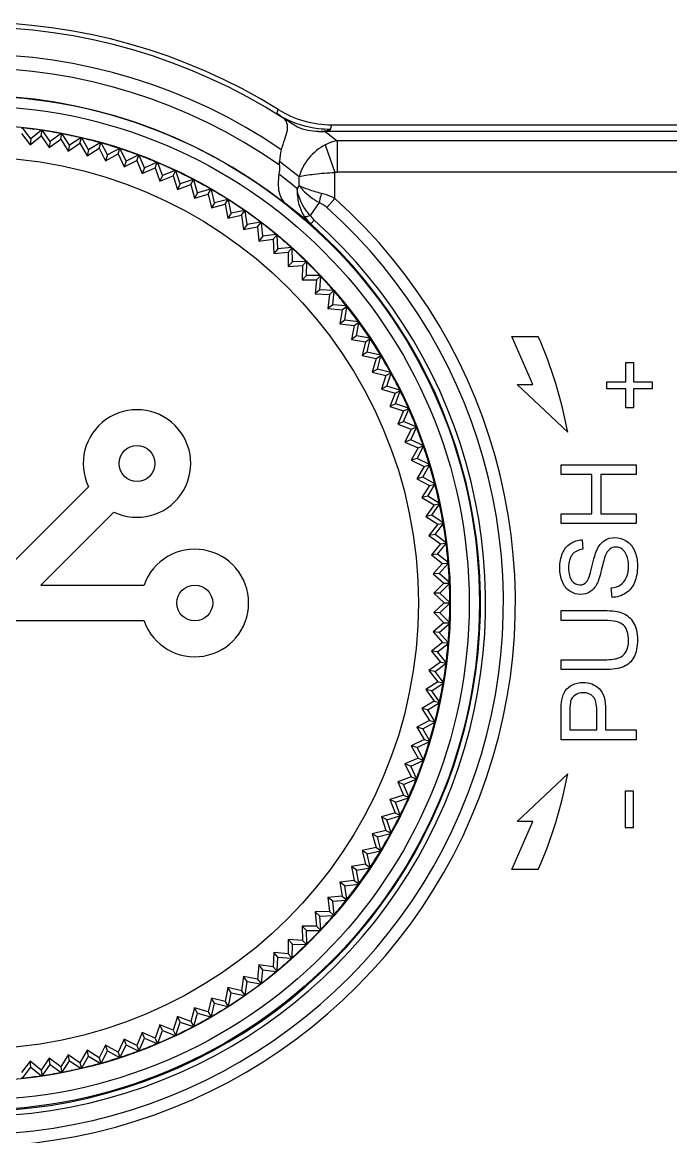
# Model space of a CAD drawing. Header units: millimetres. Extents: x 12659 to 13466, y -343 to 215.
# Drawn here: x 13064.19 to 13083.17, y 85.95 to 118.58 of the extents above; entities that cross this region are included whole.
import ezdxf

# ---------------------------------------------------------------- set-up
doc = ezdxf.new("R2010")
doc.units = ezdxf.units.MM
doc.layers.get('0').update_dxf_attribs({"linetype": 'CONTINUOUS'})

msp = doc.modelspace()

# ---------------------------------------------------------------- linework, layer by layer
at = {"color": 7, "linetype": 'Continuous'}
for p, q in [((13071.639, 115.908), (13071.678, 116.027)), ((13073.217, 115.439), (13073.257, 115.577)), ((13073.257, 115.577), (13104.74, 115.577)), ((13064.167, 115.325), (13064.417, 114.99)), ((13064.181, 115.456), (13064.197, 115.485)), ((13064.439, 115.169), (13064.197, 115.485)), ((13064.417, 114.99), (13064.742, 115.252)), ((13064.439, 115.169), (13064.417, 114.99)), ((13064.752, 115.415), (13064.439, 115.169)), ((13064.742, 115.252), (13064.761, 115.383)), ((13064.742, 115.252), (13064.977, 114.907)), ((13064.752, 115.415), (13064.761, 115.383)), ((13064.761, 115.383), (13064.779, 115.411)), ((13065.007, 115.085), (13064.779, 115.411)), ((13065.33, 115.318), (13065.007, 115.085)), ((13065.313, 115.156), (13065.337, 115.285)), ((13065.33, 115.318), (13065.337, 115.285)), ((13065.337, 115.285), (13065.356, 115.313)), ((13065.571, 114.978), (13065.356, 115.313)), ((13065.903, 115.197), (13065.571, 114.978)), ((13065.903, 115.197), (13065.909, 115.164)), ((13065.909, 115.164), (13065.929, 115.191)), ((13066.129, 114.847), (13065.929, 115.191)), ((13104.541, 115.378), (13073.057, 115.378)), ((13073.057, 115.378), (13073.407, 115.108)), ((13064.977, 114.907), (13065.313, 115.156)), ((13065.007, 115.085), (13064.977, 114.907)), ((13065.313, 115.156), (13065.533, 114.801)), ((13065.533, 114.801), (13065.879, 115.035)), ((13065.571, 114.978), (13065.533, 114.801)), ((13065.879, 115.035), (13065.909, 115.164)), ((13065.879, 115.035), (13066.084, 114.672)), ((13066.084, 114.672), (13066.44, 114.891)), ((13066.129, 114.847), (13066.084, 114.672)), ((13066.471, 115.052), (13066.129, 114.847)), ((13066.44, 114.891), (13066.475, 115.018)), ((13066.44, 114.891), (13066.63, 114.519)), ((13066.471, 115.052), (13066.475, 115.018)), ((13066.475, 115.018), (13066.496, 115.044)), ((13066.682, 114.692), (13066.496, 115.044)), ((13067.032, 114.883), (13066.682, 114.692)), ((13066.994, 114.724), (13067.035, 114.849)), ((13067.032, 114.883), (13067.035, 114.849)), ((13067.035, 114.849), (13067.057, 114.875)), ((13067.228, 114.515), (13067.057, 114.875)), ((13073.062, 114.991), (13073.339, 114.183)), ((13073.407, 115.108), (13073.407, 114.194)), ((13104.565, 115.108), (13073.407, 115.108)), ((13066.63, 114.519), (13066.994, 114.724)), ((13066.682, 114.692), (13066.63, 114.519)), ((13066.994, 114.724), (13067.168, 114.344)), ((13067.168, 114.344), (13067.541, 114.534)), ((13067.228, 114.515), (13067.168, 114.344)), ((13067.585, 114.691), (13067.228, 114.515)), ((13067.541, 114.534), (13067.587, 114.657)), ((13067.541, 114.534), (13067.699, 114.147)), ((13067.585, 114.691), (13067.587, 114.657)), ((13067.587, 114.657), (13067.61, 114.681)), ((13067.766, 114.315), (13067.61, 114.681)), ((13067.699, 114.147), (13068.079, 114.32)), ((13067.766, 114.315), (13067.699, 114.147)), ((13068.13, 114.475), (13067.766, 114.315)), ((13068.079, 114.32), (13068.13, 114.442)), ((13068.079, 114.32), (13068.221, 113.928)), ((13068.13, 114.475), (13068.13, 114.442)), ((13068.13, 114.442), (13068.154, 114.465)), ((13068.295, 114.093), (13068.154, 114.465)), ((13068.665, 114.238), (13068.295, 114.093)), ((13068.608, 114.085), (13068.664, 114.204)), ((13068.665, 114.238), (13068.664, 114.204)), ((13068.664, 114.204), (13068.689, 114.226)), ((13068.814, 113.848), (13068.689, 114.226)), ((13071.722, 114.39), (13071.722, 114.51)), ((13071.722, 114.51), (13072.3, 114.064)), ((13104.565, 114.194), (13073.407, 114.194)), ((13068.295, 114.093), (13068.221, 113.928)), ((13068.221, 113.928), (13068.608, 114.085)), ((13068.608, 114.085), (13068.733, 113.686)), ((13069.19, 113.978), (13068.814, 113.848)), ((13069.127, 113.828), (13069.188, 113.944)), ((13069.19, 113.978), (13069.188, 113.944)), ((13069.188, 113.944), (13069.214, 113.965)), ((13069.322, 113.583), (13069.214, 113.965)), ((13072.3, 113.801), (13072.3, 114.064)), ((13073.339, 113.42), (13073.339, 114.183)), ((13068.814, 113.848), (13068.733, 113.686)), ((13068.733, 113.686), (13069.127, 113.828)), ((13069.127, 113.828), (13069.235, 113.424)), ((13069.322, 113.583), (13069.235, 113.424)), ((13069.235, 113.424), (13069.634, 113.549)), ((13069.704, 113.696), (13069.322, 113.583)), ((13069.634, 113.549), (13069.7, 113.663)), ((13069.634, 113.549), (13069.726, 113.141)), ((13069.704, 113.696), (13069.7, 113.663)), ((13069.7, 113.663), (13069.727, 113.683)), ((13069.819, 113.296), (13069.727, 113.683)), ((13072.3, 113.801), (13072.235, 113.707)), ((13069.819, 113.296), (13069.726, 113.141)), ((13069.726, 113.141), (13070.129, 113.249)), ((13070.205, 113.393), (13069.819, 113.296)), ((13070.129, 113.249), (13070.2, 113.36)), ((13070.129, 113.249), (13070.204, 112.838)), ((13070.205, 113.393), (13070.2, 113.36)), ((13070.2, 113.36), (13070.228, 113.379)), ((13070.304, 112.988), (13070.228, 113.379)), ((13072.882, 113.304), (13072.617, 112.92)), ((13073.339, 113.42), (13073.105, 113.159)), ((13070.304, 112.988), (13070.204, 112.838)), ((13070.204, 112.838), (13070.612, 112.928)), ((13070.693, 113.069), (13070.304, 112.988)), ((13070.612, 112.928), (13070.687, 113.037)), ((13070.612, 112.928), (13070.669, 112.514)), ((13070.693, 113.069), (13070.687, 113.037)), ((13070.687, 113.037), (13070.715, 113.054)), ((13070.775, 112.661), (13070.715, 113.054)), ((13070.775, 112.661), (13070.669, 112.514)), ((13070.669, 112.514), (13071.08, 112.588)), ((13071.168, 112.725), (13070.775, 112.661)), ((13071.08, 112.588), (13071.16, 112.693)), ((13071.08, 112.588), (13071.12, 112.172)), ((13071.168, 112.725), (13071.16, 112.693)), ((13071.16, 112.693), (13071.189, 112.709)), ((13071.232, 112.314), (13071.189, 112.709)), ((13072.74, 112.785), (13072.64, 112.673)), ((13071.232, 112.314), (13071.12, 112.172)), ((13071.627, 112.362), (13071.232, 112.314)), ((13071.534, 112.228), (13071.618, 112.33)), ((13071.627, 112.362), (13071.618, 112.33)), ((13071.618, 112.33), (13071.648, 112.345)), ((13071.674, 111.948), (13071.648, 112.345)), ((13071.12, 112.172), (13071.534, 112.228)), ((13071.534, 112.228), (13071.556, 111.811)), ((13071.674, 111.948), (13071.556, 111.811)), ((13072.071, 111.98), (13071.674, 111.948)), ((13071.972, 111.85), (13072.06, 111.948)), ((13072.071, 111.98), (13072.06, 111.948)), ((13072.06, 111.948), (13072.091, 111.962)), ((13072.101, 111.564), (13072.091, 111.962)), ((13071.556, 111.811), (13071.972, 111.85)), ((13071.972, 111.85), (13071.977, 111.432)), ((13072.498, 111.579), (13072.101, 111.564)), ((13072.498, 111.579), (13072.486, 111.548)), ((13072.101, 111.564), (13071.977, 111.432)), ((13071.977, 111.432), (13072.394, 111.454)), ((13072.394, 111.454), (13072.381, 111.036)), ((13072.394, 111.454), (13072.486, 111.548)), ((13072.486, 111.548), (13072.517, 111.561)), ((13072.511, 111.163), (13072.517, 111.561)), ((13072.511, 111.163), (13072.381, 111.036)), ((13072.381, 111.036), (13072.799, 111.04)), ((13072.909, 111.161), (13072.511, 111.163)), ((13072.799, 111.04), (13072.769, 110.623)), ((13072.799, 111.04), (13072.895, 111.13)), ((13072.909, 111.161), (13072.895, 111.13)), ((13072.895, 111.13), (13072.927, 111.142)), ((13072.903, 110.744), (13072.927, 111.142)), ((13072.903, 110.744), (13072.769, 110.623)), ((13072.769, 110.623), (13073.187, 110.61)), ((13073.301, 110.726), (13072.903, 110.744)), ((13073.187, 110.61), (13073.139, 110.195)), ((13073.187, 110.61), (13073.286, 110.696)), ((13073.278, 110.31), (13073.318, 110.706)), ((13073.301, 110.726), (13073.286, 110.696)), ((13073.286, 110.696), (13073.318, 110.706)), ((13073.278, 110.31), (13073.139, 110.195)), ((13073.675, 110.275), (13073.278, 110.31)), ((13073.675, 110.275), (13073.659, 110.245)), ((13073.139, 110.195), (13073.556, 110.164)), ((13073.556, 110.164), (13073.491, 109.751)), ((13073.556, 110.164), (13073.659, 110.245)), ((13073.635, 109.86), (13073.691, 110.254)), ((13073.659, 110.245), (13073.691, 110.254)), ((13073.635, 109.86), (13073.491, 109.751)), ((13073.491, 109.751), (13073.906, 109.702)), ((13074.029, 109.809), (13073.635, 109.86)), ((13073.906, 109.702), (13073.824, 109.293)), ((13073.906, 109.702), (13074.012, 109.78)), ((13073.972, 109.396), (13074.045, 109.787)), ((13074.029, 109.809), (13074.012, 109.78)), ((13074.012, 109.78), (13074.045, 109.787)), ((13073.972, 109.396), (13073.824, 109.293)), ((13074.364, 109.328), (13073.972, 109.396)), ((13074.236, 109.227), (13074.346, 109.3)), ((13074.29, 108.918), (13074.379, 109.306)), ((13074.364, 109.328), (13074.346, 109.3)), ((13074.346, 109.3), (13074.379, 109.306)), ((13078.524, 109.38), (13079.298, 109.377)), ((13079.134, 107.977), (13078.524, 109.38)), ((13073.824, 109.293), (13074.236, 109.227)), ((13074.236, 109.227), (13074.137, 108.821)), ((13074.29, 108.918), (13074.137, 108.821)), ((13074.137, 108.821), (13074.546, 108.738)), ((13074.679, 108.834), (13074.29, 108.918)), ((13074.546, 108.738), (13074.43, 108.337)), ((13074.546, 108.738), (13074.659, 108.806)), ((13074.587, 108.427), (13074.692, 108.811)), ((13074.679, 108.834), (13074.659, 108.806)), ((13074.659, 108.806), (13074.692, 108.811)), ((13074.587, 108.427), (13074.43, 108.337)), ((13074.43, 108.337), (13074.836, 108.237)), ((13074.972, 108.327), (13074.587, 108.427)), ((13074.972, 108.327), (13074.951, 108.3)), ((13081.856, 108.05), (13081.856, 108.616)), ((13081.856, 108.616), (13082.085, 108.616)), ((13082.085, 108.616), (13082.085, 108.05)), ((13074.836, 108.237), (13074.703, 107.841)), ((13074.836, 108.237), (13074.951, 108.3)), ((13074.863, 107.924), (13074.985, 108.303)), ((13074.951, 108.3), (13074.985, 108.303)), ((13081.304, 107.844), (13081.304, 108.05)), ((13081.304, 108.05), (13081.856, 108.05)), ((13082.085, 108.05), (13082.627, 108.05)), ((13082.627, 108.05), (13082.627, 107.844)), ((13074.863, 107.924), (13074.703, 107.841)), ((13074.703, 107.841), (13075.104, 107.724)), ((13075.244, 107.808), (13074.863, 107.924)), ((13075.104, 107.724), (13074.955, 107.333)), ((13075.104, 107.724), (13075.222, 107.782)), ((13075.118, 107.41), (13075.256, 107.784)), ((13075.244, 107.808), (13075.222, 107.782)), ((13075.222, 107.782), (13075.256, 107.784)), ((13078.681, 107.977), (13079.134, 107.977)), ((13080.158, 106.577), (13078.681, 107.977)), ((13081.856, 107.844), (13081.304, 107.844)), ((13081.856, 107.293), (13081.856, 107.844)), ((13082.085, 107.844), (13082.085, 107.293)), ((13082.627, 107.844), (13082.085, 107.844)), ((13075.118, 107.41), (13074.955, 107.333)), ((13075.494, 107.278), (13075.118, 107.41)), ((13074.955, 107.333), (13075.351, 107.2)), ((13075.351, 107.2), (13075.185, 106.816)), ((13075.351, 107.2), (13075.471, 107.253)), ((13075.352, 106.886), (13075.505, 107.254)), ((13075.494, 107.278), (13075.471, 107.253)), ((13075.471, 107.253), (13075.505, 107.254)), ((13082.085, 107.293), (13081.856, 107.293)), ((13075.352, 106.886), (13075.185, 106.816)), ((13075.185, 106.816), (13075.575, 106.666)), ((13075.721, 106.738), (13075.352, 106.886)), ((13075.563, 106.353), (13075.731, 106.713)), ((13075.575, 106.666), (13075.698, 106.714)), ((13075.721, 106.738), (13075.698, 106.714)), ((13075.698, 106.714), (13075.731, 106.713)), ((13075.575, 106.666), (13075.394, 106.29)), ((13075.563, 106.353), (13075.394, 106.29)), ((13075.394, 106.29), (13075.777, 106.123)), ((13075.926, 106.189), (13075.563, 106.353)), ((13075.777, 106.123), (13075.58, 105.755)), ((13075.752, 105.811), (13075.935, 106.164)), ((13075.777, 106.123), (13075.901, 106.167)), ((13075.926, 106.189), (13075.901, 106.167)), ((13075.901, 106.167), (13075.935, 106.164)), ((13075.752, 105.811), (13075.58, 105.755)), ((13075.58, 105.755), (13075.956, 105.573)), ((13076.108, 105.632), (13075.752, 105.811)), ((13075.956, 105.573), (13075.743, 105.213)), ((13075.918, 105.261), (13076.115, 105.607)), ((13075.956, 105.573), (13076.082, 105.611)), ((13076.108, 105.632), (13076.082, 105.611)), ((13076.082, 105.611), (13076.115, 105.607)), ((13079.965, 105.335), (13079.965, 105.626)), ((13079.965, 105.626), (13082.165, 105.626)), ((13082.165, 105.626), (13082.165, 105.335)), ((13075.918, 105.261), (13075.743, 105.213)), ((13075.743, 105.213), (13076.111, 105.015)), ((13076.266, 105.068), (13075.918, 105.261)), ((13076.266, 105.068), (13076.239, 105.048)), ((13080.868, 105.335), (13079.965, 105.335)), ((13080.868, 104.191), (13080.868, 105.335)), ((13081.128, 105.335), (13081.128, 104.191)), ((13082.165, 105.335), (13081.128, 105.335)), ((13066.127, 104.982), (13063.99, 102.845)), ((13076.111, 105.015), (13075.884, 104.664)), ((13076.06, 104.706), (13076.272, 105.043)), ((13076.111, 105.015), (13076.239, 105.048)), ((13076.239, 105.048), (13076.272, 105.043)), ((13076.06, 104.706), (13075.884, 104.664)), ((13075.884, 104.664), (13076.244, 104.451)), ((13076.244, 104.451), (13076.002, 104.11)), ((13076.4, 104.498), (13076.06, 104.706)), ((13076.18, 104.144), (13076.405, 104.472)), ((13076.244, 104.451), (13076.373, 104.479)), ((13076.4, 104.498), (13076.373, 104.479)), ((13076.373, 104.479), (13076.405, 104.472)), ((13066.87, 104.239), (13064.732, 102.102)), ((13076.18, 104.144), (13076.002, 104.11)), ((13076.002, 104.11), (13076.352, 103.882)), ((13076.51, 103.923), (13076.18, 104.144)), ((13079.965, 103.9), (13079.965, 104.191)), ((13079.965, 104.191), (13080.868, 104.191)), ((13081.128, 104.191), (13082.165, 104.191)), ((13082.165, 104.191), (13082.165, 103.9)), ((13076.352, 103.882), (13076.096, 103.552)), ((13076.275, 103.578), (13076.515, 103.897)), ((13076.352, 103.882), (13076.482, 103.904)), ((13076.51, 103.923), (13076.482, 103.904)), ((13076.482, 103.904), (13076.515, 103.897)), ((13082.165, 103.9), (13079.965, 103.9)), ((13076.275, 103.578), (13076.096, 103.552)), ((13076.096, 103.552), (13076.437, 103.31)), ((13076.596, 103.343), (13076.275, 103.578)), ((13080.584, 103.427), (13080.605, 103.148)), ((13076.437, 103.31), (13076.167, 102.99)), ((13076.347, 103.009), (13076.6, 103.317)), ((13076.437, 103.31), (13076.568, 103.326)), ((13076.596, 103.343), (13076.568, 103.326)), ((13076.568, 103.326), (13076.6, 103.317)), ((13076.347, 103.009), (13076.167, 102.99)), ((13076.167, 102.99), (13076.497, 102.734)), ((13076.658, 102.761), (13076.347, 103.009)), ((13076.497, 102.734), (13076.215, 102.426)), ((13076.395, 102.437), (13076.66, 102.734)), ((13076.497, 102.734), (13076.629, 102.745)), ((13076.658, 102.761), (13076.629, 102.745)), ((13076.629, 102.745), (13076.66, 102.734)), ((13076.395, 102.437), (13076.215, 102.426)), ((13076.215, 102.426), (13076.534, 102.156)), ((13076.534, 102.156), (13076.239, 101.86)), ((13076.696, 102.176), (13076.395, 102.437)), ((13076.419, 101.864), (13076.697, 102.15)), ((13076.534, 102.156), (13076.665, 102.162)), ((13076.696, 102.176), (13076.665, 102.162)), ((13076.665, 102.162), (13076.697, 102.15)), ((13064.732, 102.102), (13067.755, 102.102)), ((13076.419, 101.864), (13076.239, 101.86)), ((13076.239, 101.86), (13076.546, 101.577)), ((13076.722, 101.577), (13076.419, 101.864)), ((13081.458, 101.742), (13081.434, 102.017)), ((13076.546, 101.577), (13076.239, 101.294)), ((13076.419, 101.29), (13076.722, 101.577)), ((13076.546, 101.577), (13076.722, 101.577)), ((13076.419, 101.29), (13076.239, 101.294)), ((13076.239, 101.294), (13076.534, 100.998)), ((13076.697, 101.005), (13076.419, 101.29)), ((13079.965, 101.065), (13079.965, 101.357)), ((13079.965, 101.357), (13081.236, 101.357)), ((13067.755, 101.052), (13063.99, 101.052)), ((13076.534, 100.998), (13076.215, 100.728)), ((13076.395, 100.717), (13076.696, 100.978)), ((13076.534, 100.998), (13076.665, 100.993)), ((13076.697, 101.005), (13076.665, 100.993)), ((13076.665, 100.993), (13076.696, 100.978)), ((13081.234, 101.065), (13079.965, 101.065)), ((13076.395, 100.717), (13076.215, 100.728)), ((13076.215, 100.728), (13076.497, 100.42)), ((13076.66, 100.42), (13076.395, 100.717)), ((13076.497, 100.42), (13076.167, 100.164)), ((13076.347, 100.145), (13076.167, 100.164)), ((13076.167, 100.164), (13076.437, 99.845)), ((13076.347, 100.145), (13076.658, 100.394)), ((13076.497, 100.42), (13076.629, 100.409)), ((13076.66, 100.42), (13076.629, 100.409)), ((13076.629, 100.409), (13076.658, 100.394)), ((13076.437, 99.845), (13076.096, 99.602)), ((13076.6, 99.837), (13076.347, 100.145)), ((13076.437, 99.845), (13076.568, 99.828)), ((13076.6, 99.837), (13076.568, 99.828)), ((13079.965, 99.626), (13079.965, 99.917)), ((13079.965, 99.917), (13081.234, 99.917)), ((13076.275, 99.576), (13076.096, 99.602)), ((13076.096, 99.602), (13076.352, 99.272)), ((13076.275, 99.576), (13076.596, 99.811)), ((13076.515, 99.258), (13076.275, 99.576)), ((13076.568, 99.828), (13076.596, 99.811)), ((13081.236, 99.626), (13079.965, 99.626)), ((13076.352, 99.272), (13076.002, 99.044)), ((13076.18, 99.01), (13076.51, 99.232)), ((13076.352, 99.272), (13076.482, 99.25)), ((13076.515, 99.258), (13076.482, 99.25)), ((13076.482, 99.25), (13076.51, 99.232)), ((13076.18, 99.01), (13076.002, 99.044)), ((13076.002, 99.044), (13076.244, 98.703)), ((13076.405, 98.682), (13076.18, 99.01)), ((13076.244, 98.703), (13075.884, 98.49)), ((13076.06, 98.449), (13076.4, 98.656)), ((13076.244, 98.703), (13076.373, 98.676)), ((13076.405, 98.682), (13076.373, 98.676)), ((13076.373, 98.676), (13076.4, 98.656)), ((13076.06, 98.449), (13075.884, 98.49)), ((13075.884, 98.49), (13076.111, 98.139)), ((13076.272, 98.112), (13076.06, 98.449)), ((13079.965, 97.572), (13079.965, 98.402)), ((13080.224, 98.426), (13080.224, 97.863)), ((13081.01, 97.863), (13081.01, 98.432)), ((13081.27, 98.427), (13081.27, 97.863)), ((13076.111, 98.139), (13075.743, 97.942)), ((13075.918, 97.893), (13075.743, 97.942)), ((13075.743, 97.942), (13075.956, 97.582)), ((13075.918, 97.893), (13076.266, 98.086)), ((13076.115, 97.547), (13075.918, 97.893)), ((13076.111, 98.139), (13076.239, 98.107)), ((13076.272, 98.112), (13076.239, 98.107)), ((13076.239, 98.107), (13076.266, 98.086)), ((13075.956, 97.582), (13075.58, 97.399)), ((13075.956, 97.582), (13076.082, 97.544)), ((13082.165, 97.572), (13079.965, 97.572)), ((13080.224, 97.863), (13081.01, 97.863)), ((13081.27, 97.863), (13082.165, 97.863)), ((13082.165, 97.863), (13082.165, 97.572)), ((13075.752, 97.344), (13075.58, 97.399)), ((13075.58, 97.399), (13075.777, 97.031)), ((13075.752, 97.344), (13076.108, 97.522)), ((13075.935, 96.99), (13075.752, 97.344)), ((13076.115, 97.547), (13076.082, 97.544)), ((13076.082, 97.544), (13076.108, 97.522)), ((13075.777, 97.031), (13075.394, 96.865)), ((13075.563, 96.802), (13075.926, 96.965)), ((13075.777, 97.031), (13075.901, 96.988)), ((13075.935, 96.99), (13075.901, 96.988)), ((13075.901, 96.988), (13075.926, 96.965)), ((13075.563, 96.802), (13075.394, 96.865)), ((13075.394, 96.865), (13075.575, 96.488)), ((13075.731, 96.441), (13075.563, 96.802)), ((13078.681, 95.177), (13080.158, 96.577)), ((13075.575, 96.488), (13075.185, 96.338)), ((13075.352, 96.268), (13075.185, 96.338)), ((13075.185, 96.338), (13075.351, 95.955)), ((13075.352, 96.268), (13075.721, 96.416)), ((13075.505, 95.901), (13075.352, 96.268)), ((13075.575, 96.488), (13075.698, 96.44)), ((13075.731, 96.441), (13075.698, 96.44)), ((13075.698, 96.44), (13075.721, 96.416)), ((13075.351, 95.955), (13074.955, 95.821)), ((13075.351, 95.955), (13075.471, 95.901)), ((13081.844, 96.064), (13081.844, 95.002)), ((13082.083, 96.064), (13081.844, 96.064)), ((13082.083, 95.002), (13082.083, 96.064)), ((13075.118, 95.744), (13074.955, 95.821)), ((13074.955, 95.821), (13075.104, 95.431)), ((13075.118, 95.744), (13075.494, 95.876)), ((13075.256, 95.37), (13075.118, 95.744)), ((13075.505, 95.901), (13075.471, 95.901)), ((13075.471, 95.901), (13075.494, 95.876)), ((13075.104, 95.431), (13074.703, 95.314)), ((13074.863, 95.23), (13074.703, 95.314)), ((13074.703, 95.314), (13074.836, 94.918)), ((13074.863, 95.23), (13075.244, 95.347)), ((13075.104, 95.431), (13075.222, 95.372)), ((13075.256, 95.37), (13075.222, 95.372)), ((13075.222, 95.372), (13075.244, 95.347)), ((13074.985, 94.851), (13074.863, 95.23)), ((13078.524, 93.774), (13079.134, 95.177)), ((13079.134, 95.177), (13078.681, 95.177)), ((13081.844, 95.002), (13082.083, 95.002)), ((13074.836, 94.918), (13074.43, 94.818)), ((13074.587, 94.727), (13074.43, 94.818)), ((13074.43, 94.818), (13074.546, 94.416)), ((13074.587, 94.727), (13074.972, 94.828)), ((13074.692, 94.343), (13074.587, 94.727)), ((13074.836, 94.918), (13074.951, 94.854)), ((13074.985, 94.851), (13074.951, 94.854)), ((13074.951, 94.854), (13074.972, 94.828)), ((13074.546, 94.416), (13074.137, 94.333)), ((13074.29, 94.236), (13074.137, 94.333)), ((13074.137, 94.333), (13074.236, 93.927)), ((13074.29, 94.236), (13074.679, 94.321)), ((13074.546, 94.416), (13074.659, 94.348)), ((13074.692, 94.343), (13074.659, 94.348)), ((13074.659, 94.348), (13074.679, 94.321)), ((13074.379, 93.848), (13074.29, 94.236)), ((13074.236, 93.927), (13073.824, 93.862)), ((13073.972, 93.758), (13073.824, 93.862)), ((13073.824, 93.862), (13073.906, 93.452)), ((13073.972, 93.758), (13074.364, 93.826)), ((13074.045, 93.367), (13073.972, 93.758)), ((13074.236, 93.927), (13074.346, 93.854)), ((13074.379, 93.848), (13074.346, 93.854)), ((13074.346, 93.854), (13074.364, 93.826)), ((13079.298, 93.777), (13078.524, 93.774)), ((13073.906, 93.452), (13073.491, 93.403)), ((13073.635, 93.294), (13073.491, 93.403)), ((13073.491, 93.403), (13073.556, 92.991)), ((13073.635, 93.294), (13074.029, 93.346)), ((13073.906, 93.452), (13074.012, 93.374)), ((13074.045, 93.367), (13074.012, 93.374)), ((13074.012, 93.374), (13074.029, 93.346)), ((13073.556, 92.991), (13073.139, 92.96)), ((13073.556, 92.991), (13073.659, 92.909)), ((13073.691, 92.9), (13073.635, 93.294)), ((13073.278, 92.844), (13073.139, 92.96)), ((13073.139, 92.96), (13073.187, 92.545)), ((13073.278, 92.844), (13073.675, 92.879)), ((13073.318, 92.448), (13073.278, 92.844)), ((13073.691, 92.9), (13073.659, 92.909)), ((13073.659, 92.909), (13073.675, 92.879)), ((13073.187, 92.545), (13072.769, 92.531)), ((13072.903, 92.41), (13072.769, 92.531)), ((13072.769, 92.531), (13072.799, 92.114)), ((13072.903, 92.41), (13073.301, 92.428)), ((13072.927, 92.013), (13072.903, 92.41)), ((13073.187, 92.545), (13073.286, 92.458)), ((13073.318, 92.448), (13073.286, 92.458)), ((13073.286, 92.458), (13073.301, 92.428)), ((13072.511, 91.992), (13072.381, 92.118)), ((13072.799, 92.114), (13072.381, 92.118)), ((13072.381, 92.118), (13072.394, 91.701)), ((13072.799, 92.114), (13072.895, 92.024)), ((13072.927, 92.013), (13072.895, 92.024)), ((13072.895, 92.024), (13072.909, 91.993)), ((13071.977, 91.722), (13071.972, 91.304)), ((13072.101, 91.59), (13071.977, 91.722)), ((13072.394, 91.701), (13071.977, 91.722)), ((13072.394, 91.701), (13072.486, 91.606)), ((13072.511, 91.992), (13072.909, 91.993)), ((13072.517, 91.594), (13072.511, 91.992)), ((13072.091, 91.192), (13072.101, 91.59)), ((13072.101, 91.59), (13072.498, 91.575)), ((13072.517, 91.594), (13072.486, 91.606)), ((13072.486, 91.606), (13072.498, 91.575)), ((13071.556, 91.343), (13071.534, 90.926)), ((13071.674, 91.206), (13071.556, 91.343)), ((13071.972, 91.304), (13071.556, 91.343)), ((13071.648, 90.809), (13071.674, 91.206)), ((13071.674, 91.206), (13072.071, 91.175)), ((13071.972, 91.304), (13072.06, 91.206)), ((13072.091, 91.192), (13072.06, 91.206)), ((13072.06, 91.206), (13072.071, 91.175)), ((13071.12, 90.982), (13071.08, 90.566)), ((13071.232, 90.841), (13071.12, 90.982)), ((13071.534, 90.926), (13071.12, 90.982)), ((13071.189, 90.445), (13071.232, 90.841)), ((13071.232, 90.841), (13071.627, 90.792)), ((13071.534, 90.926), (13071.618, 90.824)), ((13071.648, 90.809), (13071.618, 90.824)), ((13071.618, 90.824), (13071.627, 90.792)), ((13070.669, 90.64), (13070.612, 90.226)), ((13070.775, 90.494), (13070.669, 90.64)), ((13071.08, 90.566), (13070.669, 90.64)), ((13070.715, 90.1), (13070.775, 90.494)), ((13070.775, 90.494), (13071.168, 90.429)), ((13071.08, 90.566), (13071.16, 90.461)), ((13071.189, 90.445), (13071.16, 90.461)), ((13071.16, 90.461), (13071.168, 90.429)), ((13070.204, 90.317), (13070.129, 89.906)), ((13070.304, 90.166), (13070.204, 90.317)), ((13070.612, 90.226), (13070.204, 90.317)), ((13070.228, 89.775), (13070.304, 90.166)), ((13070.304, 90.166), (13070.693, 90.085)), ((13070.612, 90.226), (13070.687, 90.118)), ((13070.715, 90.1), (13070.687, 90.118)), ((13070.687, 90.118), (13070.693, 90.085)), ((13069.235, 89.73), (13069.127, 89.327)), ((13069.322, 89.572), (13069.235, 89.73)), ((13069.634, 89.606), (13069.235, 89.73)), ((13069.726, 90.013), (13069.634, 89.606)), ((13069.819, 89.859), (13069.726, 90.013)), ((13070.129, 89.906), (13069.726, 90.013)), ((13069.727, 89.471), (13069.819, 89.859)), ((13069.819, 89.859), (13070.205, 89.761)), ((13070.129, 89.906), (13070.2, 89.794)), ((13070.228, 89.775), (13070.2, 89.794)), ((13070.2, 89.794), (13070.205, 89.761)), ((13068.733, 89.468), (13068.608, 89.069)), ((13068.814, 89.306), (13068.733, 89.468)), ((13069.127, 89.327), (13068.733, 89.468)), ((13069.214, 89.189), (13069.322, 89.572)), ((13069.322, 89.572), (13069.704, 89.458)), ((13069.634, 89.606), (13069.7, 89.491)), ((13069.727, 89.471), (13069.7, 89.491)), ((13069.7, 89.491), (13069.704, 89.458)), ((13068.221, 89.227), (13068.079, 88.834)), ((13068.295, 89.062), (13068.221, 89.227)), ((13068.608, 89.069), (13068.221, 89.227)), ((13068.608, 89.069), (13068.664, 88.95)), ((13068.689, 88.928), (13068.814, 89.306)), ((13068.814, 89.306), (13069.19, 89.177)), ((13069.127, 89.327), (13069.188, 89.21)), ((13069.188, 89.21), (13069.19, 89.177)), ((13069.214, 89.189), (13069.188, 89.21)), ((13067.168, 88.81), (13066.994, 88.43)), ((13067.228, 88.639), (13067.168, 88.81)), ((13067.541, 88.621), (13067.168, 88.81)), ((13067.699, 89.007), (13067.541, 88.621)), ((13067.61, 88.473), (13067.766, 88.839)), ((13067.766, 88.839), (13067.699, 89.007)), ((13068.079, 88.834), (13067.699, 89.007)), ((13067.766, 88.839), (13068.13, 88.679)), ((13068.079, 88.834), (13068.13, 88.712)), ((13068.154, 88.689), (13068.295, 89.062)), ((13068.295, 89.062), (13068.665, 88.917)), ((13068.664, 88.95), (13068.665, 88.917)), ((13068.689, 88.928), (13068.664, 88.95)), ((13066.084, 88.483), (13065.879, 88.119)), ((13066.129, 88.308), (13066.084, 88.483)), ((13066.44, 88.263), (13066.084, 88.483)), ((13066.63, 88.635), (13066.44, 88.263)), ((13066.496, 88.11), (13066.682, 88.462)), ((13066.682, 88.462), (13066.63, 88.635)), ((13066.994, 88.43), (13066.63, 88.635)), ((13066.682, 88.462), (13067.032, 88.272)), ((13066.994, 88.43), (13067.035, 88.305)), ((13067.057, 88.28), (13067.228, 88.639)), ((13067.228, 88.639), (13067.585, 88.464)), ((13067.541, 88.621), (13067.587, 88.497)), ((13067.587, 88.497), (13067.585, 88.464)), ((13067.61, 88.473), (13067.587, 88.497)), ((13068.13, 88.712), (13068.13, 88.679)), ((13068.154, 88.689), (13068.13, 88.712)), ((13064.417, 88.165), (13064.167, 87.829)), ((13064.439, 87.985), (13064.417, 88.165)), ((13064.742, 87.902), (13064.417, 88.165)), ((13064.977, 88.247), (13064.742, 87.902)), ((13065.007, 88.069), (13064.977, 88.247)), ((13065.313, 87.999), (13064.977, 88.247)), ((13065.533, 88.353), (13065.313, 87.999)), ((13065.356, 87.841), (13065.571, 88.177)), ((13065.571, 88.177), (13065.533, 88.353)), ((13065.879, 88.119), (13065.533, 88.353)), ((13065.571, 88.177), (13065.903, 87.958)), ((13065.879, 88.119), (13065.909, 87.991)), ((13065.929, 87.964), (13066.129, 88.308)), ((13066.129, 88.308), (13066.471, 88.103)), ((13066.44, 88.263), (13066.475, 88.136)), ((13066.475, 88.136), (13066.471, 88.103)), ((13066.496, 88.11), (13066.475, 88.136)), ((13067.035, 88.305), (13067.032, 88.272)), ((13067.057, 88.28), (13067.035, 88.305)), ((13064.197, 87.669), (13064.439, 87.985)), ((13064.439, 87.985), (13064.752, 87.739)), ((13064.742, 87.902), (13064.761, 87.772)), ((13064.761, 87.772), (13064.752, 87.739)), ((13064.779, 87.743), (13064.761, 87.772)), ((13064.779, 87.743), (13065.007, 88.069)), ((13065.007, 88.069), (13065.33, 87.836)), ((13065.313, 87.999), (13065.337, 87.869)), ((13065.337, 87.869), (13065.33, 87.836)), ((13065.356, 87.841), (13065.337, 87.869)), ((13065.909, 87.991), (13065.903, 87.958)), ((13065.929, 87.964), (13065.909, 87.991)), ((13064.197, 87.669), (13064.181, 87.698))]:
    msp.add_line(p, q, dxfattribs=at)
for centre, radius in [((13062.722, 101.577), 14.853), ((13062.722, 101.577), 14.553), ((13062.722, 101.577), 14), ((13062.722, 101.577), 13.065), ((13067.548, 105.661), 0.525), ((13069.24, 101.577), 0.525)]:
    msp.add_circle(centre, radius, dxfattribs=at)
for centre, radius, start, end in [((13062.722, 101.577), 16.862, 57.2973, 122.7027), ((13062.722, 101.577), 17, 58.2083, 121.7917), ((13062.722, 101.577), 16.063, 55.7015, 124.2985), ((13062.722, 101.577), 15.658, 54.9159, 125.0841), ((13062.722, 101.577), 14.858, 51.8489, 128.1511), ((13062.053, 102.691), 16.328, 53.2044, 54.045), ((13062.722, 101.577), 13.986, 81.6542, 83.9458), ((13062.722, 101.577), 13.986, 79.2542, 81.5458), ((13062.722, 101.577), 13.986, 76.8542, 79.1458), ((13062.722, 101.577), 13.986, 74.4542, 76.7458), ((13073.064, 128.429), 13.051, 269.1283, 269.9706), ((13062.722, 101.577), 13.986, 72.0542, 74.3458), ((13062.722, 101.577), 13.986, 69.6542, 71.9458), ((13062.722, 101.577), 13.986, 67.2542, 69.5458), ((13062.722, 101.577), 13.986, 64.8542, 67.1458), ((13062.722, 101.577), 13.986, 62.4542, 64.7458), ((13062.722, 101.577), 13.986, 60.0542, 62.3458), ((13062.16, 101.566), 15.777, 50.3125, 52.7769), ((13062.722, 101.577), 13.986, 57.6542, 59.9458), ((13062.722, 101.577), 15.905, 131.8758, 48.1242), ((13062.722, 101.577), 13.986, 55.2542, 57.5458), ((13063.203, 101.571), 14.571, 49.6333, 53.3489), ((13062.722, 101.577), 15.554, 131.8652, 48.1244), ((13062.722, 101.577), 13.986, 52.8542, 55.1458), ((13062.722, 101.577), 15.032, 131.7898, 48.2071), ((13062.722, 101.577), 14.882, 131.7907, 48.2093), ((13062.722, 101.577), 13.986, 50.4542, 52.7458), ((13062.722, 101.577), 13.986, 48.0542, 50.3458), ((13062.722, 101.577), 13.986, 45.6542, 47.9458), ((13062.722, 101.577), 13.986, 43.2542, 45.5458), ((13062.722, 101.577), 13.986, 40.8542, 43.1458), ((13062.722, 101.577), 13.986, 38.4542, 40.7458), ((13062.722, 101.577), 13.986, 36.0542, 38.3458), ((13062.722, 101.577), 13.986, 33.6542, 35.9458), ((13062.722, 101.577), 13.986, 31.2542, 33.5458), ((13067.418, 104.196), 12.961, 10.5859, 23.562), ((13062.722, 101.577), 13.986, 28.8542, 31.1458), ((13062.722, 101.577), 13.986, 26.4542, 28.7458), ((13062.722, 101.577), 13.986, 24.0542, 26.3458), ((13067.548, 105.661), 1.575, 244.4712, 205.5288), ((13062.722, 101.577), 13.986, 21.6542, 23.9458), ((13062.722, 101.577), 13.986, 19.2542, 21.5458), ((13062.722, 101.577), 13.986, 16.8542, 19.1458), ((13062.722, 101.577), 13.986, 14.4542, 16.7458), ((13062.722, 101.577), 13.986, 12.0542, 14.3458), ((13062.722, 101.577), 13.986, 9.6542, 11.9458), ((13062.722, 101.577), 13.986, 7.2542, 9.5458), ((13069.24, 101.577), 1.575, 199.4712, 160.5288), ((13062.722, 101.577), 13.986, 4.8542, 7.1458), ((13062.722, 101.577), 13.986, 2.4542, 4.7458), ((13062.722, 101.577), 13.986, 0.0542, 2.3458), ((13062.722, 101.577), 13.986, 357.6542, 359.9458), ((13062.722, 101.577), 13.986, 355.2542, 357.5458), ((13062.722, 101.577), 13.986, 352.8542, 355.1458), ((13062.722, 101.577), 13.986, 350.4542, 352.7458), ((13062.722, 101.577), 13.986, 348.0542, 350.3458), ((13062.722, 101.577), 13.986, 345.6542, 347.9458), ((13062.722, 101.577), 13.986, 343.2542, 345.5458), ((13062.722, 101.577), 13.986, 340.8542, 343.1458), ((13062.722, 101.577), 13.986, 338.4542, 340.7458), ((13067.418, 98.958), 12.961, 336.438, 349.4141), ((13062.722, 101.577), 13.986, 336.0542, 338.3458), ((13062.722, 101.577), 13.986, 333.6542, 335.9458), ((13062.722, 101.577), 13.986, 331.2542, 333.5458), ((13062.722, 101.577), 13.986, 328.8542, 331.1458), ((13062.722, 101.577), 13.986, 326.4542, 328.7458), ((13062.722, 101.577), 13.986, 324.0542, 326.3458), ((13062.722, 101.577), 13.986, 321.6542, 323.9458), ((13062.722, 101.577), 13.986, 319.2542, 321.5458), ((13062.722, 101.577), 13.986, 316.8542, 319.1458), ((13062.722, 101.577), 13.986, 314.4542, 316.7458), ((13062.722, 101.577), 13.986, 312.0542, 314.3458), ((13062.722, 101.577), 13.986, 309.6542, 311.9458), ((13062.722, 101.577), 13.986, 307.2542, 309.5458), ((13062.722, 101.577), 13.986, 304.8542, 307.1458), ((13062.722, 101.577), 13.986, 302.4542, 304.7458), ((13062.722, 101.577), 13.986, 300.0542, 302.3458), ((13062.722, 101.577), 13.986, 297.6542, 299.9458), ((13062.722, 101.577), 13.986, 295.2542, 297.5458), ((13062.722, 101.577), 13.986, 292.8542, 295.1458), ((13062.722, 101.577), 13.986, 288.0542, 290.3458), ((13062.722, 101.577), 13.986, 290.4542, 292.7458), ((13062.722, 101.577), 13.986, 283.2542, 285.5458), ((13062.722, 101.577), 13.986, 285.6542, 287.9458), ((13062.722, 101.577), 13.986, 278.4542, 280.7458), ((13062.722, 101.577), 13.986, 280.8542, 283.1458), ((13062.722, 101.577), 13.986, 276.0542, 278.3458)]:
    msp.add_arc(centre, radius, start, end, dxfattribs=at)
msp.add_ellipse((13073.108, 114.243), major_axis=(1.176, -0.907), ratio=0.80804, start_param=-2.857488, end_param=-2.584341, dxfattribs=at)
for points, knots in [([(13071.678, 116.027), (13071.913, 115.881), (13072.426, 115.654), (13072.981, 115.577), (13073.257, 115.577)], [0, 0, 0, 0, 0.5, 1, 1, 1, 1]), ([(13071.774, 114.847), (13071.807, 114.95), (13071.873, 115.139), (13071.958, 115.394), (13071.964, 115.627), (13071.879, 115.74), (13071.83, 115.777)], [0, 0, 0, 0, 0.326239, 0.604788, 0.814341, 1, 1, 1, 1]), ([(13072.865, 115.379), (13072.656, 115.383), (13072.266, 115.448), (13071.972, 115.69), (13071.83, 115.777)], [0, 0, 0, 0, 0.558177, 1, 1, 1, 1]), ([(13073.217, 115.439), (13073.098, 115.439), (13072.621, 115.467), (13072.152, 115.612), (13071.835, 115.777)], [0, 0, 0, 0, 0.250857, 1, 1, 1, 1]), ([(13072.865, 115.379), (13072.914, 115.383), (13072.998, 115.391), (13073.11, 115.404), (13073.173, 115.419), (13073.214, 115.429), (13073.217, 115.439)], [0, 0, 0, 0, 0.405013, 0.713676, 0.913481, 1, 1, 1, 1]), ([(13073.062, 114.991), (13072.877, 114.896), (13072.551, 114.631), (13072.351, 114.259), (13072.3, 114.065)], [0, 0, 0, 0, 0.508041, 1, 1, 1, 1]), ([(13073.407, 115.108), (13073.318, 115.093), (13073.2, 115.057), (13073.089, 115.005), (13073.062, 114.991)], [0, 0, 0, 0, 0.746058, 1, 1, 1, 1]), ([(13071.704, 114.129), (13071.69, 114.036), (13071.673, 113.861), (13071.694, 113.614), (13071.766, 113.408), (13071.852, 113.302), (13071.901, 113.262)], [0, 0, 0, 0, 0.303162, 0.568145, 0.795945, 1, 1, 1, 1]), ([(13072.3, 114.064), (13072.362, 114.079), (13072.509, 114.104), (13072.854, 114.149), (13073.138, 114.172), (13073.339, 114.183)], [0, 0, 0, 0, 0.185031, 0.424216, 1, 1, 1, 1]), ([(13072.235, 113.707), (13072.232, 113.633), (13072.242, 113.346), (13072.337, 113.059), (13072.456, 112.882)], [0, 0, 0, 0, 0.25797, 1, 1, 1, 1]), ([(13072.617, 112.92), (13072.567, 112.975), (13072.385, 113.206), (13072.27, 113.49), (13072.235, 113.707)], [0, 0, 0, 0, 0.253139, 1, 1, 1, 1]), ([(13072.949, 113.568), (13072.823, 113.598), (13072.601, 113.661), (13072.386, 113.75), (13072.3, 113.801)], [0, 0, 0, 0, 0.564232, 1, 1, 1, 1]), ([(13072.3, 113.801), (13072.331, 113.754), (13072.491, 113.552), (13072.706, 113.399), (13072.882, 113.304)], [0, 0, 0, 0, 0.220876, 1, 1, 1, 1]), ([(13072.949, 113.568), (13072.941, 113.545), (13072.912, 113.459), (13072.89, 113.37), (13072.882, 113.304)], [0, 0, 0, 0, 0.270414, 1, 1, 1, 1]), ([(13073.339, 113.42), (13073.308, 113.436), (13073.183, 113.497), (13073.05, 113.545), (13072.949, 113.568)], [0, 0, 0, 0, 0.254152, 1, 1, 1, 1]), ([(13072.617, 112.92), (13072.585, 112.906), (13072.534, 112.886), (13072.476, 112.876), (13072.456, 112.882)], [0, 0, 0, 0, 0.623805, 1, 1, 1, 1])]:
    msp.add_open_spline(points, degree=3, knots=knots, dxfattribs=at)
for points in [[(13071.722, 114.39), (13071.722, 114.303), (13071.717, 114.215), (13071.704, 114.129)], [(13073.339, 114.183), (13073.361, 114.191), (13073.384, 114.194), (13073.407, 114.194)], [(13072.882, 113.304), (13072.964, 113.271), (13073.039, 113.218), (13073.105, 113.159)], [(13072.456, 112.882), (13072.508, 112.805), (13072.571, 112.735), (13072.64, 112.673)], [(13072.617, 112.92), (13072.652, 112.87), (13072.695, 112.825), (13072.74, 112.784)], [(13080.238, 103.319), (13080.34, 103.385), (13080.455, 103.421), (13080.584, 103.427)], [(13081.231, 103.401), (13081.321, 103.462), (13081.426, 103.493), (13081.543, 103.493)], [(13081.543, 103.493), (13081.66, 103.493), (13081.771, 103.459), (13081.875, 103.392)], [(13080.007, 103.031), (13080.059, 103.156), (13080.136, 103.252), (13080.238, 103.319)], [(13080.605, 103.148), (13080.467, 103.133), (13080.362, 103.082), (13080.291, 102.995)], [(13080.866, 102.631), (13080.92, 102.868), (13080.967, 103.03), (13081.007, 103.118)], [(13081.007, 103.118), (13081.066, 103.246), (13081.141, 103.34), (13081.231, 103.401)], [(13081.388, 103.152), (13081.336, 103.112), (13081.293, 103.046), (13081.257, 102.955)], [(13081.567, 103.213), (13081.498, 103.213), (13081.438, 103.192), (13081.388, 103.152)], [(13081.756, 103.15), (13081.699, 103.192), (13081.636, 103.213), (13081.567, 103.213)], [(13081.891, 102.961), (13081.858, 103.045), (13081.813, 103.108), (13081.756, 103.15)], [(13081.875, 103.392), (13081.978, 103.325), (13082.059, 103.229), (13082.116, 103.103)], [(13082.116, 103.103), (13082.172, 102.977), (13082.202, 102.836), (13082.202, 102.68)], [(13079.927, 102.601), (13079.927, 102.763), (13079.954, 102.907), (13080.007, 103.031)], [(13080.291, 102.995), (13080.22, 102.908), (13080.184, 102.781), (13080.184, 102.613)], [(13081.257, 102.955), (13081.234, 102.895), (13081.198, 102.764), (13081.15, 102.563)], [(13081.941, 102.667), (13081.941, 102.778), (13081.924, 102.875), (13081.891, 102.961)], [(13080.002, 102.197), (13079.952, 102.317), (13079.927, 102.452), (13079.927, 102.601)], [(13080.184, 102.613), (13080.184, 102.436), (13080.217, 102.308), (13080.281, 102.227)], [(13080.709, 102.192), (13080.76, 102.248), (13080.812, 102.393), (13080.866, 102.631)], [(13081.15, 102.563), (13081.102, 102.36), (13081.056, 102.219), (13081.013, 102.138)], [(13081.877, 102.329), (13081.92, 102.428), (13081.941, 102.541), (13081.941, 102.667)], [(13082.202, 102.68), (13082.202, 102.481), (13082.172, 102.314), (13082.115, 102.179)], [(13080.223, 101.921), (13080.127, 101.984), (13080.053, 102.075), (13080.002, 102.197)], [(13080.281, 102.227), (13080.346, 102.146), (13080.424, 102.107), (13080.514, 102.107)], [(13080.514, 102.107), (13080.593, 102.107), (13080.658, 102.135), (13080.709, 102.192)], [(13081.013, 102.138), (13080.958, 102.033), (13080.889, 101.954), (13080.808, 101.903)], [(13081.705, 102.107), (13081.776, 102.155), (13081.833, 102.228), (13081.877, 102.329)], [(13082.115, 102.179), (13082.058, 102.044), (13081.971, 101.939), (13081.854, 101.862)], [(13080.533, 101.826), (13080.422, 101.826), (13080.319, 101.858), (13080.223, 101.921)], [(13080.808, 101.903), (13080.727, 101.852), (13080.635, 101.826), (13080.533, 101.826)], [(13081.434, 102.017), (13081.545, 102.029), (13081.635, 102.059), (13081.705, 102.107)], [(13081.854, 101.862), (13081.737, 101.786), (13081.605, 101.745), (13081.458, 101.742)], [(13081.236, 101.357), (13081.458, 101.357), (13081.633, 101.331), (13081.762, 101.281)], [(13081.762, 101.281), (13081.893, 101.23), (13081.999, 101.14), (13082.08, 101.01)], [(13081.794, 100.929), (13081.698, 101.019), (13081.51, 101.065), (13081.234, 101.065)], [(13081.939, 100.471), (13081.939, 100.684), (13081.891, 100.837), (13081.794, 100.929)], [(13082.08, 101.01), (13082.162, 100.879), (13082.202, 100.708), (13082.202, 100.497)], [(13082.202, 100.497), (13082.202, 100.29), (13082.166, 100.121), (13082.096, 99.991)], [(13081.866, 100.153), (13081.915, 100.24), (13081.939, 100.345), (13081.939, 100.471)], [(13081.234, 99.917), (13081.426, 99.917), (13081.567, 99.934), (13081.657, 99.97)], [(13081.657, 99.97), (13081.747, 100.006), (13081.818, 100.066), (13081.866, 100.153)], [(13082.096, 99.991), (13082.025, 99.859), (13081.923, 99.766), (13081.788, 99.71)], [(13081.788, 99.71), (13081.653, 99.653), (13081.47, 99.626), (13081.236, 99.626)], [(13080.089, 99.008), (13080.14, 99.08), (13080.211, 99.139), (13080.301, 99.183)], [(13080.301, 99.183), (13080.392, 99.229), (13080.493, 99.251), (13080.601, 99.251)], [(13080.601, 99.251), (13080.788, 99.251), (13080.947, 99.191), (13081.076, 99.072)], [(13079.985, 98.736), (13080.004, 98.844), (13080.038, 98.934), (13080.089, 99.008)], [(13080.374, 98.88), (13080.308, 98.834), (13080.265, 98.772), (13080.245, 98.697)], [(13080.61, 98.951), (13080.518, 98.951), (13080.44, 98.927), (13080.374, 98.88)], [(13080.905, 98.832), (13080.836, 98.91), (13080.737, 98.951), (13080.61, 98.951)], [(13081.076, 99.072), (13081.206, 98.952), (13081.27, 98.738), (13081.27, 98.427)], [(13079.965, 98.402), (13079.965, 98.547), (13079.972, 98.658), (13079.985, 98.736)], [(13080.245, 98.697), (13080.232, 98.648), (13080.224, 98.558), (13080.224, 98.426)], [(13081.01, 98.432), (13081.01, 98.619), (13080.976, 98.753), (13080.905, 98.832)]]:
    msp.add_open_spline(points, degree=3, dxfattribs=at)

doc.saveas('drawing.dxf')
